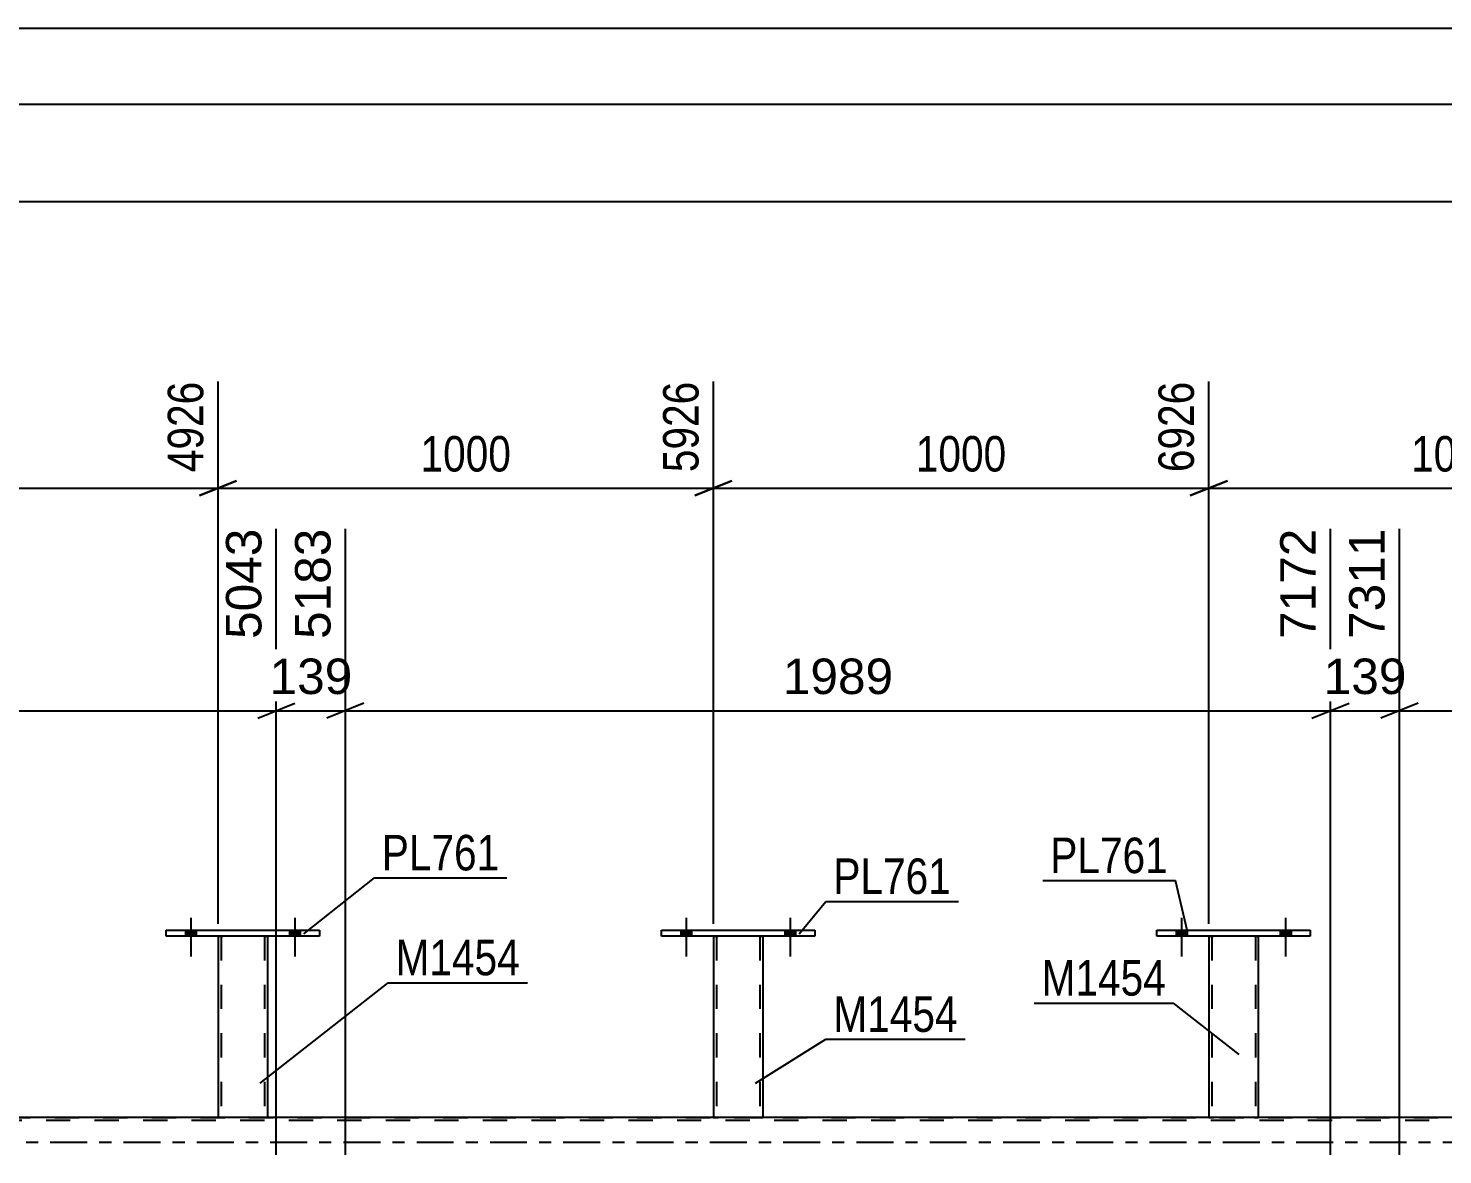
# Model space of a CAD drawing. Header units: millimetres. Extents: x -116 to 725, y -402 to 192.
# Drawn here: x 163 to 277.3, y -1 to 90 of the extents above; entities that cross this region are included whole.
import ezdxf

# ---------------------------------------------------------------- set-up
doc = ezdxf.new("R2010")
doc.units = ezdxf.units.MM
doc.linetypes.add('DXK_LINE_DOT2', pattern=[3.9198, 1.9599, -1.9599])
doc.linetypes.add('DXK_LINE_DOT3', pattern=[5.9187, 2.979, -0.9799, 0.9799, -0.9799])
doc.styles.add('Arial', font='ARIAL.TTF', dxfattribs={"height": 0.2})
doc.styles.add('Arial Narrow', font='ARIALN.TTF', dxfattribs={"height": 0.2})

# ---------------------------------------------------------------- blocks, each defined once
blk = doc.blocks.new('Bolt-203723472-4501 - 4481')
at = {"linetype": 'Continuous'}
for points in [[(255.74, 16.64), (256.62, 16.64), (256.62, 17.12), (255.74, 17.12)], [(264.14, 16.64), (265.02, 16.64), (265.02, 17.12), (264.14, 17.12)]]:
    blk.add_hatch(color=1, dxfattribs=at).paths.add_polyline_path(points)
at = {"color": 1, "linetype": 'Continuous'}
for p, q in [((256.18, 18.12), (256.18, 15)), ((264.58, 18.12), (264.58, 15)), ((255.74, 17.12), (255.74, 16.64)), ((256.62, 17.12), (256.62, 16.64)), ((264.14, 17.12), (264.14, 16.64)), ((265.02, 17.12), (265.02, 16.64))]:
    blk.add_line(p, q, dxfattribs=at)
blk = doc.blocks.new('Bolt-203723472-4502 - 4481')
at = {"linetype": 'Continuous'}
for points in [[(255.74, 16.64), (256.62, 16.64), (256.62, 17.12), (255.74, 17.12)], [(264.14, 16.64), (265.02, 16.64), (265.02, 17.12), (264.14, 17.12)]]:
    blk.add_hatch(color=1, dxfattribs=at).paths.add_polyline_path(points)
at = {"color": 1, "linetype": 'Continuous'}
for p, q in [((256.18, 18.12), (256.18, 15)), ((264.58, 18.12), (264.58, 15)), ((255.74, 17.12), (255.74, 16.64)), ((256.62, 17.12), (256.62, 16.64)), ((264.14, 17.12), (264.14, 16.64)), ((265.02, 17.12), (265.02, 16.64))]:
    blk.add_line(p, q, dxfattribs=at)
blk = doc.blocks.new('Bolt-203723472-4503 - 4481')
at = {"linetype": 'Continuous'}
for points in [[(215.73, 16.64), (216.61, 16.64), (216.61, 17.12), (215.73, 17.12)], [(224.13, 16.64), (225.01, 16.64), (225.01, 17.12), (224.13, 17.12)]]:
    blk.add_hatch(color=1, dxfattribs=at).paths.add_polyline_path(points)
at = {"color": 1, "linetype": 'Continuous'}
for p, q in [((216.17, 18.12), (216.17, 15)), ((224.57, 18.12), (224.57, 15)), ((215.73, 17.12), (215.73, 16.64)), ((216.61, 17.12), (216.61, 16.64)), ((224.13, 17.12), (224.13, 16.64)), ((225.01, 17.12), (225.01, 16.64))]:
    blk.add_line(p, q, dxfattribs=at)
blk = doc.blocks.new('Bolt-203723472-4504 - 4481')
at = {"linetype": 'Continuous'}
for points in [[(215.73, 16.64), (216.61, 16.64), (216.61, 17.12), (215.73, 17.12)], [(224.13, 16.64), (225.01, 16.64), (225.01, 17.12), (224.13, 17.12)]]:
    blk.add_hatch(color=1, dxfattribs=at).paths.add_polyline_path(points)
at = {"color": 1, "linetype": 'Continuous'}
for p, q in [((216.17, 18.12), (216.17, 15)), ((224.57, 18.12), (224.57, 15)), ((215.73, 17.12), (215.73, 16.64)), ((216.61, 17.12), (216.61, 16.64)), ((224.13, 17.12), (224.13, 16.64)), ((225.01, 17.12), (225.01, 16.64))]:
    blk.add_line(p, q, dxfattribs=at)
blk = doc.blocks.new('Part-203723472-4653 - 4481')
at = {"color": 2, "linetype": 'Continuous'}
for p, q in [((254.18, 16.64), (254.18, 17.12)), ((254.18, 17.12), (266.58, 17.12)), ((266.58, 16.64), (254.18, 16.64)), ((266.58, 17.12), (266.58, 16.64))]:
    blk.add_line(p, q, dxfattribs=at)
blk = doc.blocks.new('Part-203723472-4658 - 4481')
at = {"color": 7, "linetype": 'DXK_LINE_DOT2'}
for p, q in [((258.38, 16.65), (258.38, 16.65)), ((258.38, 16.65), (258.38, 16.64)), ((258.38, 16.64), (258.38, 16.65)), ((258.41, 16.65), (258.38, 16.65)), ((258.38, 16.65), (258.41, 16.65)), ((258.52, 16.65), (258.41, 16.65)), ((258.41, 16.65), (258.52, 16.65)), ((258.67, 16.65), (258.52, 16.65)), ((258.52, 16.65), (258.67, 16.65)), ((258.62, 16.65), (258.62, 16.65)), ((258.62, 16.65), (258.62, 2)), ((258.63, 16.65), (258.62, 16.65)), ((258.62, 16.65), (258.63, 16.65)), ((258.69, 16.65), (258.63, 16.65)), ((258.63, 16.65), (258.69, 16.65)), ((262.08, 16.65), (258.67, 16.65)), ((262.08, 16.65), (258.67, 16.65)), ((261.99, 16.65), (258.69, 16.65)), ((258.69, 16.65), (258.76, 16.65)), ((262.06, 16.65), (258.76, 16.65)), ((262.06, 16.65), (261.99, 16.65)), ((262.12, 16.65), (262.06, 16.65)), ((262.06, 16.65), (262.12, 16.65)), ((262.08, 16.65), (262.23, 16.65)), ((262.23, 16.65), (262.08, 16.65)), ((262.14, 16.65), (262.12, 16.65)), ((262.12, 16.65), (262.14, 16.65)), ((262.14, 16.65), (262.14, 16.65)), ((262.14, 16.65), (262.14, 2)), ((262.23, 16.65), (262.34, 16.65)), ((262.34, 16.65), (262.23, 16.65)), ((262.34, 16.65), (262.38, 16.65)), ((262.38, 16.65), (262.34, 16.65)), ((262.38, 16.65), (262.38, 16.65)), ((262.38, 16.65), (262.38, 16.64)), ((262.38, 16.64), (262.38, 16.65)), ((258.38, 2), (258.41, 2)), ((258.41, 2), (258.52, 2)), ((258.52, 2), (258.67, 2)), ((258.63, 2), (258.62, 2)), ((258.62, 2), (258.63, 2)), ((258.69, 2), (258.63, 2)), ((258.63, 2), (258.69, 2)), ((262.08, 2), (258.67, 2)), ((261.99, 2), (258.69, 2)), ((258.69, 2), (258.76, 2)), ((262.12, 2), (258.76, 2)), ((262.06, 2), (261.99, 2)), ((262.12, 2), (262.06, 2)), ((262.08, 2), (262.23, 2)), ((262.14, 2), (262.12, 2)), ((262.12, 2), (262.14, 2)), ((262.23, 2), (262.34, 2)), ((262.34, 2), (262.38, 2))]:
    blk.add_line(p, q, dxfattribs=at)
at = {"color": 2, "linetype": 'Continuous'}
for p, q in [((258.38, 16.64), (258.38, 2)), ((262.38, 16.64), (262.38, 2)), ((258.41, 2), (258.38, 2)), ((258.52, 2), (258.41, 2)), ((258.67, 2), (258.52, 2)), ((262.08, 2), (258.67, 2)), ((262.23, 2), (262.08, 2)), ((262.34, 2), (262.23, 2)), ((262.38, 2), (262.34, 2))]:
    blk.add_line(p, q, dxfattribs=at)
blk = doc.blocks.new('Part-203723472-4663 - 4481')
at = {"color": 2, "linetype": 'Continuous'}
for p, q in [((214.17, 16.64), (214.17, 17.12)), ((214.17, 17.12), (226.57, 17.12)), ((226.57, 16.64), (214.17, 16.64)), ((226.57, 17.12), (226.57, 16.64))]:
    blk.add_line(p, q, dxfattribs=at)
blk = doc.blocks.new('Part-203723472-4668 - 4481')
at = {"color": 7, "linetype": 'DXK_LINE_DOT2'}
for p, q in [((218.37, 16.65), (218.37, 16.65)), ((218.37, 16.65), (218.37, 16.64)), ((218.37, 16.64), (218.37, 16.65)), ((218.41, 16.65), (218.37, 16.65)), ((218.37, 16.65), (218.41, 16.65)), ((218.52, 16.65), (218.41, 16.65)), ((218.41, 16.65), (218.52, 16.65)), ((218.67, 16.65), (218.52, 16.65)), ((218.52, 16.65), (218.67, 16.65)), ((218.61, 16.65), (218.61, 16.65)), ((218.61, 16.65), (218.61, 2)), ((218.63, 16.65), (218.61, 16.65)), ((218.61, 16.65), (218.63, 16.65)), ((218.68, 16.65), (218.63, 16.65)), ((218.63, 16.65), (218.68, 16.65)), ((222.08, 16.65), (218.67, 16.65)), ((222.08, 16.65), (218.67, 16.65)), ((221.99, 16.65), (218.68, 16.65)), ((218.68, 16.65), (218.76, 16.65)), ((222.06, 16.65), (218.76, 16.65)), ((222.06, 16.65), (221.99, 16.65)), ((222.12, 16.65), (222.06, 16.65)), ((222.06, 16.65), (222.12, 16.65)), ((222.08, 16.65), (222.23, 16.65)), ((222.23, 16.65), (222.08, 16.65)), ((222.13, 16.65), (222.12, 16.65)), ((222.12, 16.65), (222.13, 16.65)), ((222.13, 16.65), (222.13, 16.65)), ((222.13, 16.65), (222.13, 2)), ((222.23, 16.65), (222.34, 16.65)), ((222.34, 16.65), (222.23, 16.65)), ((222.34, 16.65), (222.37, 16.65)), ((222.37, 16.65), (222.34, 16.65)), ((222.37, 16.65), (222.37, 16.65)), ((222.37, 16.65), (222.37, 16.64)), ((222.37, 16.64), (222.37, 16.65)), ((218.37, 2), (218.41, 2)), ((218.41, 2), (218.52, 2)), ((218.52, 2), (218.67, 2)), ((218.63, 2), (218.61, 2)), ((218.61, 2), (218.63, 2)), ((218.68, 2), (218.63, 2)), ((218.63, 2), (218.68, 2)), ((222.08, 2), (218.67, 2)), ((221.99, 2), (218.68, 2)), ((218.68, 2), (218.76, 2)), ((222.06, 2), (218.76, 2)), ((222.06, 2), (221.99, 2)), ((222.12, 2), (222.06, 2)), ((222.06, 2), (222.12, 2)), ((222.08, 2), (222.23, 2)), ((222.13, 2), (222.12, 2)), ((222.12, 2), (222.13, 2)), ((222.23, 2), (222.34, 2)), ((222.34, 2), (222.37, 2))]:
    blk.add_line(p, q, dxfattribs=at)
at = {"color": 2, "linetype": 'Continuous'}
for p, q in [((218.37, 16.64), (218.37, 2)), ((222.37, 16.64), (222.37, 2)), ((218.41, 2), (218.37, 2)), ((218.52, 2), (218.41, 2)), ((218.67, 2), (218.52, 2)), ((222.08, 2), (218.67, 2)), ((222.23, 2), (222.08, 2)), ((222.34, 2), (222.23, 2)), ((222.37, 2), (222.34, 2))]:
    blk.add_line(p, q, dxfattribs=at)
blk = doc.blocks.new('Part-203723472-4764 - 4481')
at = {"color": 7, "linetype": 'DXK_LINE_DOT2'}
for p, q in [((679.93, 1.76), (-18.66, 1.76)), ((8.39, 2), (679.93, 2)), ((182.37, 2), (178.37, 2)), ((222.37, 2), (218.37, 2)), ((262.38, 2), (258.38, 2))]:
    blk.add_line(p, q, dxfattribs=at)
at = {"color": 2, "linetype": 'Continuous'}
for p, q in [((178.37, 2), (142.37, 2)), ((218.37, 2), (182.37, 2)), ((258.38, 2), (222.37, 2)), ((298.38, 2), (262.38, 2))]:
    blk.add_line(p, q, dxfattribs=at)
at = {"color": 7, "linetype": 'DXK_LINE_DOT3'}
blk.add_line((-18.66, 0), (679.93, 0), dxfattribs=at)
blk = doc.blocks.new('Part-203723472-5015 - 4481')
at = {"color": 7, "linetype": 'DXK_LINE_DOT2'}
for p, q in [((178.37, 16.65), (178.37, 16.65)), ((178.37, 16.65), (178.37, 16.64)), ((178.37, 16.64), (178.37, 16.65)), ((178.41, 16.65), (178.37, 16.65)), ((178.37, 16.65), (178.41, 16.65)), ((178.52, 16.65), (178.41, 16.65)), ((178.41, 16.65), (178.52, 16.65)), ((178.67, 16.65), (178.52, 16.65)), ((178.52, 16.65), (178.67, 16.65)), ((178.61, 16.65), (178.61, 16.65)), ((178.61, 16.65), (178.61, 2)), ((178.63, 16.65), (178.61, 16.65)), ((178.61, 16.65), (178.63, 16.65)), ((178.68, 16.65), (178.63, 16.65)), ((178.63, 16.65), (178.68, 16.65)), ((182.08, 16.65), (178.67, 16.65)), ((182.08, 16.65), (178.67, 16.65)), ((181.99, 16.65), (178.68, 16.65)), ((178.68, 16.65), (178.76, 16.65)), ((182.06, 16.65), (178.76, 16.65)), ((182.06, 16.65), (181.99, 16.65)), ((182.12, 16.65), (182.06, 16.65)), ((182.06, 16.65), (182.12, 16.65)), ((182.08, 16.65), (182.23, 16.65)), ((182.23, 16.65), (182.08, 16.65)), ((182.13, 16.65), (182.12, 16.65)), ((182.12, 16.65), (182.13, 16.65)), ((182.13, 16.65), (182.13, 16.65)), ((182.13, 16.65), (182.13, 2)), ((182.23, 16.65), (182.34, 16.65)), ((182.34, 16.65), (182.23, 16.65)), ((182.34, 16.65), (182.37, 16.65)), ((182.37, 16.65), (182.34, 16.65)), ((182.37, 16.65), (182.37, 16.65)), ((182.37, 16.65), (182.37, 16.64)), ((182.37, 16.64), (182.37, 16.65)), ((178.37, 2), (178.41, 2)), ((178.41, 2), (178.52, 2)), ((178.52, 2), (178.67, 2)), ((178.63, 2), (178.61, 2)), ((178.61, 2), (178.63, 2)), ((178.68, 2), (178.63, 2)), ((178.63, 2), (178.68, 2)), ((182.08, 2), (178.67, 2)), ((181.99, 2), (178.68, 2)), ((178.68, 2), (178.76, 2)), ((182.06, 2), (178.76, 2)), ((182.06, 2), (181.99, 2)), ((182.12, 2), (182.06, 2)), ((182.06, 2), (182.12, 2)), ((182.08, 2), (182.23, 2)), ((182.13, 2), (182.12, 2)), ((182.12, 2), (182.13, 2)), ((182.23, 2), (182.34, 2)), ((182.34, 2), (182.37, 2))]:
    blk.add_line(p, q, dxfattribs=at)
at = {"color": 2, "linetype": 'Continuous'}
for p, q in [((178.37, 16.64), (178.37, 2)), ((182.37, 16.64), (182.37, 2)), ((178.41, 2), (178.37, 2)), ((178.52, 2), (178.41, 2)), ((178.67, 2), (178.52, 2)), ((182.08, 2), (178.67, 2)), ((182.23, 2), (182.08, 2)), ((182.34, 2), (182.23, 2)), ((182.37, 2), (182.34, 2))]:
    blk.add_line(p, q, dxfattribs=at)
blk = doc.blocks.new('Part-203723472-5020 - 4481')
at = {"color": 2, "linetype": 'Continuous'}
for p, q in [((174.17, 16.64), (174.17, 17.12)), ((174.17, 17.12), (186.57, 17.12)), ((186.57, 16.64), (174.17, 16.64)), ((186.57, 17.12), (186.57, 16.64))]:
    blk.add_line(p, q, dxfattribs=at)
blk = doc.blocks.new('Bolt-203723472-5021 - 4481')
at = {"linetype": 'Continuous'}
for points in [[(175.73, 16.64), (176.61, 16.64), (176.61, 17.12), (175.73, 17.12)], [(184.13, 16.64), (185.01, 16.64), (185.01, 17.12), (184.13, 17.12)]]:
    blk.add_hatch(color=1, dxfattribs=at).paths.add_polyline_path(points)
at = {"color": 1, "linetype": 'Continuous'}
for p, q in [((176.17, 18.12), (176.17, 15)), ((184.57, 18.12), (184.57, 15)), ((175.73, 17.12), (175.73, 16.64)), ((176.61, 17.12), (176.61, 16.64)), ((184.13, 17.12), (184.13, 16.64)), ((185.01, 17.12), (185.01, 16.64))]:
    blk.add_line(p, q, dxfattribs=at)
blk = doc.blocks.new('Bolt-203723472-5022 - 4481')
at = {"linetype": 'Continuous'}
for points in [[(175.73, 16.64), (176.61, 16.64), (176.61, 17.12), (175.73, 17.12)], [(184.13, 16.64), (185.01, 16.64), (185.01, 17.12), (184.13, 17.12)]]:
    blk.add_hatch(color=1, dxfattribs=at).paths.add_polyline_path(points)
at = {"color": 1, "linetype": 'Continuous'}
for p, q in [((176.17, 18.12), (176.17, 15)), ((184.57, 18.12), (184.57, 15)), ((175.73, 17.12), (175.73, 16.64)), ((176.61, 17.12), (176.61, 16.64)), ((184.13, 17.12), (184.13, 16.64)), ((185.01, 17.12), (185.01, 16.64))]:
    blk.add_line(p, q, dxfattribs=at)
blk = doc.blocks.new('StraightDimension-203723472-7280 - 6595')
at = {"color": 7, "linetype": 'Continuous'}
blk.add_line((-18.66, 83.83), (679.93, 83.83), dxfattribs=at)
blk = doc.blocks.new('StraightDimension-203723472-7175 - 6595')
at = {"color": 7, "linetype": 'Continuous'}
blk.add_line((-19.3, 75.96), (679.93, 75.96), dxfattribs=at)
blk = doc.blocks.new('StraightDimension-203723472-7321 - 6595')
at = {"color": 7, "linetype": 'Continuous'}
blk.add_line((96.91, 89.96), (679.93, 89.96), dxfattribs=at)
blk = doc.blocks.new('StraightDimension-203723472-18546 - 4481')
at = {"color": 7, "linetype": 'Continuous'}
for p, q in [((218.37, 17.65), (218.37, 61.43)), ((258.38, 17.65), (258.38, 61.43)), ((219.87, 53.42), (216.87, 52.22)), ((218.37, 52.82), (258.38, 52.82)), ((256.88, 52.22), (259.88, 53.42))]:
    blk.add_line(p, q, dxfattribs=at)
at = {"color": 0}
blk.add_wipeout([(242.63, 53.57), (242.63, 57.77), (234.12, 57.77), (234.12, 53.57)], dxfattribs=at)
at = {"color": 3, "style": 'Arial Narrow'}
blk.add_text('1000', height=2.863, dxfattribs=at).set_placement((234.72, 54.17))
at = {"color": 0, "linetype": 'Continuous'}
blk.add_wipeout([(257.78, 62.03), (253.58, 62.03), (253.58, 53.52), (257.78, 53.52)], dxfattribs=at)
at = {"color": 3, "linetype": 'Continuous', "style": 'Arial Narrow'}
blk.add_text('6926', height=2.863, rotation=90.0002, dxfattribs=at).set_placement((257.18, 54.12))
blk = doc.blocks.new('StraightDimension-203723472-18545 - 4481')
at = {"color": 7, "linetype": 'Continuous'}
for p, q in [((258.38, 17.65), (258.38, 61.43)), ((298.38, 17.65), (298.38, 61.43)), ((259.88, 53.42), (256.88, 52.22)), ((258.38, 52.82), (298.38, 52.82)), ((296.88, 52.22), (299.88, 53.42))]:
    blk.add_line(p, q, dxfattribs=at)
at = {"color": 0}
blk.add_wipeout([(282.63, 53.57), (282.63, 57.77), (274.12, 57.77), (274.12, 53.57)], dxfattribs=at)
at = {"color": 3, "style": 'Arial Narrow'}
blk.add_text('1000', height=2.863, dxfattribs=at).set_placement((274.72, 54.17))
at = {"color": 0, "linetype": 'Continuous'}
blk.add_wipeout([(297.78, 62.03), (293.58, 62.03), (293.58, 53.52), (297.78, 53.52)], dxfattribs=at)
at = {"color": 3, "linetype": 'Continuous', "style": 'Arial Narrow'}
blk.add_text('7926', height=2.863, rotation=90.0002, dxfattribs=at).set_placement((297.18, 54.12))
blk = doc.blocks.new('StraightDimension-203723472-6005 - 4481')
at = {"color": 7, "linetype": 'Continuous'}
for p, q in [((103.26, -1), (103.26, 49.54)), ((183.07, -1), (183.07, 49.54)), ((104.76, 35.45), (101.76, 34.25)), ((181.57, 34.25), (184.57, 35.45)), ((103.26, 34.85), (183.07, 34.85))]:
    blk.add_line(p, q, dxfattribs=at)
at = {"color": 0, "linetype": 'Continuous'}
blk.add_wipeout([(182.47, 50.14), (178.27, 50.14), (178.27, 40.05), (182.47, 40.05)], dxfattribs=at)
at = {"color": 0}
blk.add_wipeout([(148.22, 35.6), (148.22, 39.8), (138.12, 39.8), (138.12, 35.6)], dxfattribs=at)
at = {"color": 3, "linetype": 'Continuous', "style": 'Arial'}
blk.add_text('5043', height=2.865, rotation=90.0002, dxfattribs=at).set_placement((181.87, 40.65))
at = {"color": 3, "style": 'Arial'}
blk.add_text('1995', height=2.865, dxfattribs=at).set_placement((138.72, 36.2))
blk = doc.blocks.new('StraightDimension-203723472-6026 - 4481')
at = {"color": 7, "linetype": 'Continuous'}
for p, q in [((183.07, -1), (183.07, 49.54)), ((188.65, -1), (188.65, 49.54)), ((181.57, 34.25), (184.57, 35.45)), ((190.15, 35.45), (187.15, 34.25)), ((183.07, 34.85), (188.65, 34.85))]:
    blk.add_line(p, q, dxfattribs=at)
at = {"color": 0}
blk.add_wipeout([(189.8, 35.6), (189.8, 39.8), (181.93, 39.8), (181.93, 35.6)], dxfattribs=at)
at = {"color": 3, "style": 'Arial'}
blk.add_text('139', height=2.865, dxfattribs=at).set_placement((182.53, 36.2))
at = {"color": 0, "linetype": 'Continuous'}
blk.add_wipeout([(188.05, 50.14), (183.85, 50.14), (183.85, 40.05), (188.05, 40.05)], dxfattribs=at)
at = {"color": 3, "linetype": 'Continuous', "style": 'Arial'}
blk.add_text('5183', height=2.865, rotation=90.0002, dxfattribs=at).set_placement((187.45, 40.65))
blk = doc.blocks.new('StraightDimension-203723472-6050 - 4481')
at = {"color": 7, "linetype": 'Continuous'}
for p, q in [((188.65, -1), (188.65, 49.54)), ((268.21, -1), (268.21, 49.54)), ((190.15, 35.45), (187.15, 34.25)), ((266.71, 34.25), (269.71, 35.45)), ((188.65, 34.85), (268.21, 34.85))]:
    blk.add_line(p, q, dxfattribs=at)
at = {"color": 0, "linetype": 'Continuous'}
blk.add_wipeout([(267.61, 50.14), (263.41, 50.14), (263.41, 40.05), (267.61, 40.05)], dxfattribs=at)
at = {"color": 0}
blk.add_wipeout([(233.48, 35.6), (233.48, 39.8), (223.38, 39.8), (223.38, 35.6)], dxfattribs=at)
at = {"color": 3, "linetype": 'Continuous', "style": 'Arial'}
blk.add_text('7172', height=2.865, rotation=90.0002, dxfattribs=at).set_placement((267.01, 40.65))
at = {"color": 3, "style": 'Arial'}
blk.add_text('1989', height=2.865, dxfattribs=at).set_placement((223.98, 36.2))
blk = doc.blocks.new('StraightDimension-203723472-6074 - 4481')
at = {"color": 7, "linetype": 'Continuous'}
for p, q in [((268.21, -1), (268.21, 49.54)), ((273.78, -1), (273.78, 49.54)), ((266.71, 34.25), (269.71, 35.45)), ((275.28, 35.45), (272.28, 34.25)), ((268.21, 34.85), (273.78, 34.85))]:
    blk.add_line(p, q, dxfattribs=at)
at = {"color": 0}
blk.add_wipeout([(274.93, 35.6), (274.93, 39.8), (267.06, 39.8), (267.06, 35.6)], dxfattribs=at)
at = {"color": 3, "style": 'Arial'}
blk.add_text('139', height=2.865, dxfattribs=at).set_placement((267.66, 36.2))
at = {"color": 0, "linetype": 'Continuous'}
blk.add_wipeout([(273.18, 50.14), (268.98, 50.14), (268.98, 40.05), (273.18, 40.05)], dxfattribs=at)
at = {"color": 3, "linetype": 'Continuous', "style": 'Arial'}
blk.add_text('7311', height=2.865, rotation=90.0002, dxfattribs=at).set_placement((272.58, 40.65))
blk = doc.blocks.new('StraightDimension-203723472-6098 - 4481')
at = {"color": 7, "linetype": 'Continuous'}
for p, q in [((273.78, -1), (273.78, 49.54)), ((353.34, -1), (353.34, 49.54)), ((275.28, 35.45), (272.28, 34.25)), ((351.84, 34.25), (354.84, 35.45)), ((273.78, 34.85), (353.34, 34.85))]:
    blk.add_line(p, q, dxfattribs=at)
at = {"color": 0, "linetype": 'Continuous'}
blk.add_wipeout([(352.74, 50.14), (348.54, 50.14), (348.54, 40.05), (352.74, 40.05)], dxfattribs=at)
at = {"color": 0}
blk.add_wipeout([(318.61, 35.6), (318.61, 39.8), (308.52, 39.8), (308.52, 35.6)], dxfattribs=at)
at = {"color": 3, "linetype": 'Continuous', "style": 'Arial'}
blk.add_text('9300', height=2.865, rotation=90.0002, dxfattribs=at).set_placement((352.14, 40.65))
at = {"color": 3, "style": 'Arial'}
blk.add_text('1989', height=2.865, dxfattribs=at).set_placement((309.12, 36.2))
blk = doc.blocks.new('StraightDimension-203723472-18547 - 4481')
at = {"color": 7, "linetype": 'Continuous'}
for p, q in [((178.37, 17.64), (178.37, 61.43)), ((218.37, 17.65), (218.37, 61.43)), ((179.87, 53.42), (176.87, 52.22)), ((178.37, 52.82), (218.37, 52.82)), ((216.87, 52.22), (219.87, 53.42))]:
    blk.add_line(p, q, dxfattribs=at)
at = {"color": 0}
blk.add_wipeout([(202.63, 53.57), (202.63, 57.77), (194.12, 57.77), (194.12, 53.57)], dxfattribs=at)
at = {"color": 3, "style": 'Arial Narrow'}
blk.add_text('1000', height=2.863, dxfattribs=at).set_placement((194.72, 54.17))
at = {"color": 0, "linetype": 'Continuous'}
blk.add_wipeout([(217.77, 62.03), (213.57, 62.03), (213.57, 53.52), (217.77, 53.52)], dxfattribs=at)
at = {"color": 3, "linetype": 'Continuous', "style": 'Arial Narrow'}
blk.add_text('5926', height=2.863, rotation=90.0002, dxfattribs=at).set_placement((217.17, 54.12))
blk = doc.blocks.new('StraightDimension-203723472-18548 - 4481')
at = {"color": 7, "linetype": 'Continuous'}
for p, q in [((138.37, 17.65), (138.37, 61.43)), ((178.37, 17.64), (178.37, 61.43)), ((139.87, 53.42), (136.87, 52.22)), ((138.37, 52.82), (178.37, 52.82)), ((176.87, 52.22), (179.87, 53.42))]:
    blk.add_line(p, q, dxfattribs=at)
at = {"color": 0}
blk.add_wipeout([(162.63, 53.57), (162.63, 57.77), (154.12, 57.77), (154.12, 53.57)], dxfattribs=at)
at = {"color": 3, "style": 'Arial Narrow'}
blk.add_text('1000', height=2.863, dxfattribs=at).set_placement((154.72, 54.17))
at = {"color": 0, "linetype": 'Continuous'}
blk.add_wipeout([(177.77, 62.03), (173.57, 62.03), (173.57, 53.52), (177.77, 53.52)], dxfattribs=at)
at = {"color": 3, "linetype": 'Continuous', "style": 'Arial Narrow'}
blk.add_text('4926', height=2.863, rotation=90.0002, dxfattribs=at).set_placement((177.17, 54.12))
blk = doc.blocks.new('Mark-203723472-5011 - 4481')
at = {"color": 30, "linetype": 'Continuous'}
for p, q in [((181.78, 4.79), (192.1, 12.89)), ((192.1, 12.89), (203.35, 12.89))]:
    blk.add_line(p, q, dxfattribs=at)
at = {"color": 0}
blk.add_wipeout([(202.75, 13.49), (202.75, 16.49), (192.7, 16.49), (192.7, 13.49)], dxfattribs=at)
blk.add_wipeout([(202.75, 13.49), (202.75, 16.49), (192.7, 16.49), (192.7, 13.49)], dxfattribs=at)
at = {"color": 3, "style": 'Arial Narrow'}
blk.add_text('M1454', height=2.863, dxfattribs=at).set_placement((192.7, 13.49))
blk = doc.blocks.new('Mark-203723472-4649 - 4481')
at = {"color": 30, "linetype": 'Continuous'}
for p in [(244.98, 21.14), (256.67, 17.02)]:
    blk.add_line(p, (255.69, 21.14), dxfattribs=at)
at = {"color": 0}
blk.add_wipeout([(255.09, 21.74), (255.09, 24.74), (245.58, 24.74), (245.58, 21.74)], dxfattribs=at)
blk.add_wipeout([(255.09, 21.74), (255.09, 24.74), (245.58, 24.74), (245.58, 21.74)], dxfattribs=at)
at = {"color": 3, "style": 'Arial Narrow'}
blk.add_text('PL761', height=2.863, dxfattribs=at).set_placement((245.58, 21.74))
blk = doc.blocks.new('Mark-203723472-4654 - 4481')
at = {"color": 30, "linetype": 'Continuous'}
for p in [(244.28, 11.25), (260.84, 7.08)]:
    blk.add_line(p, (255.53, 11.25), dxfattribs=at)
at = {"color": 0}
blk.add_wipeout([(254.93, 11.85), (254.93, 14.85), (244.88, 14.85), (244.88, 11.85)], dxfattribs=at)
blk.add_wipeout([(254.93, 11.85), (254.93, 14.85), (244.88, 14.85), (244.88, 11.85)], dxfattribs=at)
at = {"color": 3, "style": 'Arial Narrow'}
blk.add_text('M1454', height=2.863, dxfattribs=at).set_placement((244.88, 11.85))
blk = doc.blocks.new('Mark-203723472-4659 - 4481')
at = {"color": 30, "linetype": 'Continuous'}
for p, q in [((225.3, 16.83), (227.46, 19.46)), ((227.46, 19.46), (238.16, 19.46))]:
    blk.add_line(p, q, dxfattribs=at)
at = {"color": 0}
blk.add_wipeout([(237.56, 20.06), (237.56, 23.06), (228.06, 23.06), (228.06, 20.06)], dxfattribs=at)
blk.add_wipeout([(237.56, 20.06), (237.56, 23.06), (228.06, 23.06), (228.06, 20.06)], dxfattribs=at)
at = {"color": 3, "style": 'Arial Narrow'}
blk.add_text('PL761', height=2.863, dxfattribs=at).set_placement((228.06, 20.06))
blk = doc.blocks.new('Mark-203723472-4664 - 4481')
at = {"color": 30, "linetype": 'Continuous'}
for p, q in [((221.78, 4.79), (227.46, 8.32)), ((227.46, 8.32), (238.71, 8.32))]:
    blk.add_line(p, q, dxfattribs=at)
at = {"color": 0}
blk.add_wipeout([(238.11, 8.92), (238.11, 11.92), (228.06, 11.92), (228.06, 8.92)], dxfattribs=at)
blk.add_wipeout([(238.11, 8.92), (238.11, 11.92), (228.06, 11.92), (228.06, 8.92)], dxfattribs=at)
at = {"color": 3, "style": 'Arial Narrow'}
blk.add_text('M1454', height=2.863, dxfattribs=at).set_placement((228.06, 8.92))
blk = doc.blocks.new('Mark-203723472-5016 - 4481')
at = {"color": 30, "linetype": 'Continuous'}
for p, q in [((185.3, 16.83), (190.99, 21.36)), ((190.99, 21.36), (201.69, 21.36))]:
    blk.add_line(p, q, dxfattribs=at)
at = {"color": 0}
blk.add_wipeout([(201.09, 21.96), (201.09, 24.96), (191.59, 24.96), (191.59, 21.96)], dxfattribs=at)
blk.add_wipeout([(201.09, 21.96), (201.09, 24.96), (191.59, 24.96), (191.59, 21.96)], dxfattribs=at)
at = {"color": 3, "style": 'Arial Narrow'}
blk.add_text('PL761', height=2.863, dxfattribs=at).set_placement((191.59, 21.96))

msp = doc.modelspace()

# ---------------------------------------------------------------- block references
for name in ['StraightDimension-203723472-7280 - 6595', 'Bolt-203723472-5021 - 4481', 'Bolt-203723472-5022 - 4481', 'Bolt-203723472-4503 - 4481', 'Bolt-203723472-4504 - 4481', 'Bolt-203723472-4501 - 4481', 'Bolt-203723472-4502 - 4481', 'Part-203723472-5020 - 4481', 'Part-203723472-5015 - 4481', 'Part-203723472-4663 - 4481', 'Part-203723472-4668 - 4481', 'Part-203723472-4653 - 4481', 'Part-203723472-4658 - 4481', 'Part-203723472-4764 - 4481']:
    msp.add_blockref(name, (0, 0))

# ---------------------------------------------------------------- next in the draw order: block references
for name in ['StraightDimension-203723472-7175 - 6595', 'StraightDimension-203723472-18546 - 4481', 'StraightDimension-203723472-6005 - 4481']:
    msp.add_blockref(name, (0, 0))

# ---------------------------------------------------------------- next in the draw order: block references
for name in ['StraightDimension-203723472-7321 - 6595', 'StraightDimension-203723472-18545 - 4481', 'StraightDimension-203723472-6026 - 4481']:
    msp.add_blockref(name, (0, 0))

# ---------------------------------------------------------------- next in the draw order: block references
msp.add_blockref('StraightDimension-203723472-6050 - 4481', (0, 0))

# ---------------------------------------------------------------- next in the draw order: block references
for name in ['StraightDimension-203723472-18547 - 4481', 'StraightDimension-203723472-6074 - 4481', 'Mark-203723472-4649 - 4481', 'Mark-203723472-4659 - 4481', 'Mark-203723472-5011 - 4481', 'Mark-203723472-4654 - 4481', 'Mark-203723472-4664 - 4481']:
    msp.add_blockref(name, (0, 0))

# ---------------------------------------------------------------- next in the draw order: block references
for name in ['StraightDimension-203723472-18548 - 4481', 'StraightDimension-203723472-6098 - 4481', 'Mark-203723472-5016 - 4481']:
    msp.add_blockref(name, (0, 0))

doc.saveas('drawing.dxf')
